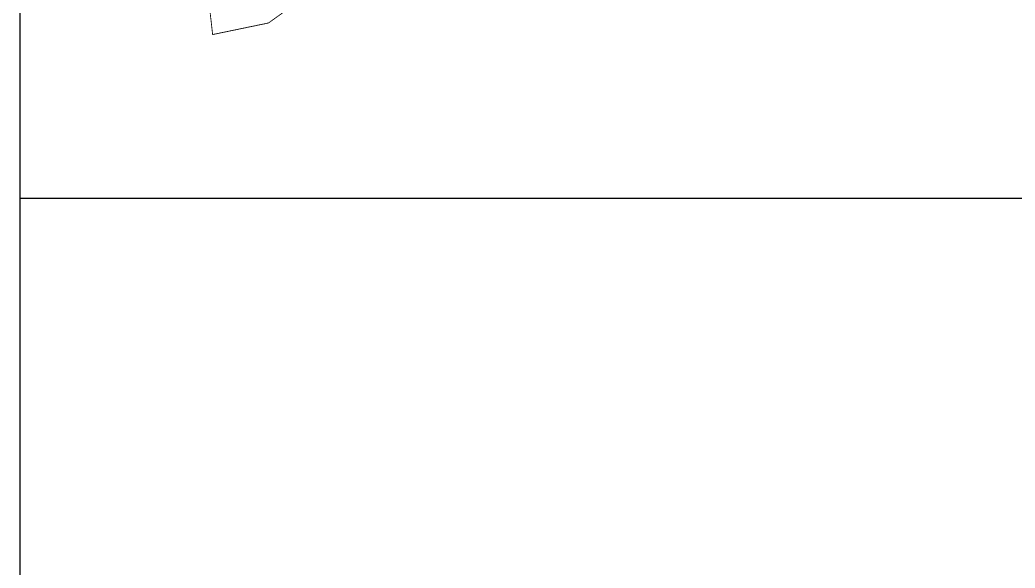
# Model space of a CAD drawing. Extents: x 6345096 to 6738923, y -6490958 to -6305885.
# Drawn here: x 6700641 to 6717932, y -6379744 to -6370210 of the extents above; entities that cross this region are included whole.
import ezdxf

# ---------------------------------------------------------------- set-up
doc = ezdxf.new("R2010")
doc.units = 0
doc.header["$LTSCALE"] = 600
doc.header["$MEASUREMENT"] = 0
doc.linetypes.add('DASHED2', pattern=[0.375, 0.25, -0.125])
doc.layers.add('TITLE', color=7, linetype='CONTINUOUS')

# ---------------------------------------------------------------- blocks, each defined once
blk = doc.blocks.new('A$C67844AE1')
at = {"layer": 'TITLE', "color": 8, "linetype": 'DASHED2', "lineweight": 0, "ltscale": 6, "const_width": 15.1, "elevation": 6, "flags": 128}
blk.add_lwpolyline([(-2004, -7493), (-2222, -4307), (-2175, -3938), (-1643, 323), (-32, 25), (-85, 841), (-1707, 882), (-3265, 690), (-2836, 167), (-4833, -751), (-3799, -1390), (-5143, -3563), (-6085, -4451), (-6650, -5438), (-9382, -5113, 0.243248), (-10378, -5545), (-11867, -5545, 0.166319), (-12338, -5051), (-18845, -2062), (-19041, -2458), (-19481, -2223), (-21509, -5575), (-24942, -3314), (-24624, -9224), (-22946, -9140), (-23514, -12602), (-28454, -12602), (-28454, -16217), (-26958, -16299), (-26950, -16422), (-26111, -16503), (-26288, -19309), (-26449, -20494), (-25847, -25817), (-24849, -25610), (-23343, -24528), (-20742, -22960), (-17631, -22415), (-17310, -20933), (-17441, -20077), (-17018, -18600), (-13198, -17982), (-13198, -17982), (-13198, -17982), (-13198, -17982), (-4912, -18134), (-4912, -18134), (-4912, -18134), (-4912, -18134), (-4912, -18134), (-4912, -18134), (-4912, -18134), (-4912, -18134), (-4912, -18134), (-3079, -17381), (-3382, -16842), (-2832, -15708), (-2188, -14381), (-2077, -13895), (-1842, -10425)], format="xyb", close=True, dxfattribs=at)

msp = doc.modelspace()

# ---------------------------------------------------------------- linework, layer by layer
at = {"layer": 'TITLE'}
for p, q in [((6700642.244, -6328665.315, 2.785), (6700642.244, -6473729.943, 2.785)), ((6700641.325, -6373310.319, 2.785), (6730073.01, -6373310.319, 2.785))]:
    msp.add_line(p, q, dxfattribs=at)

# ---------------------------------------------------------------- block references
at = {"layer": 'TITLE', "xscale": 0.9727444080635905, "yscale": 0.9727444080635905, "zscale": 0.9727444080635905}
msp.add_blockref('A$C67844AE1', (6729132.411, -6345352.125, -0.462), dxfattribs=at)

doc.saveas('drawing.dxf')
